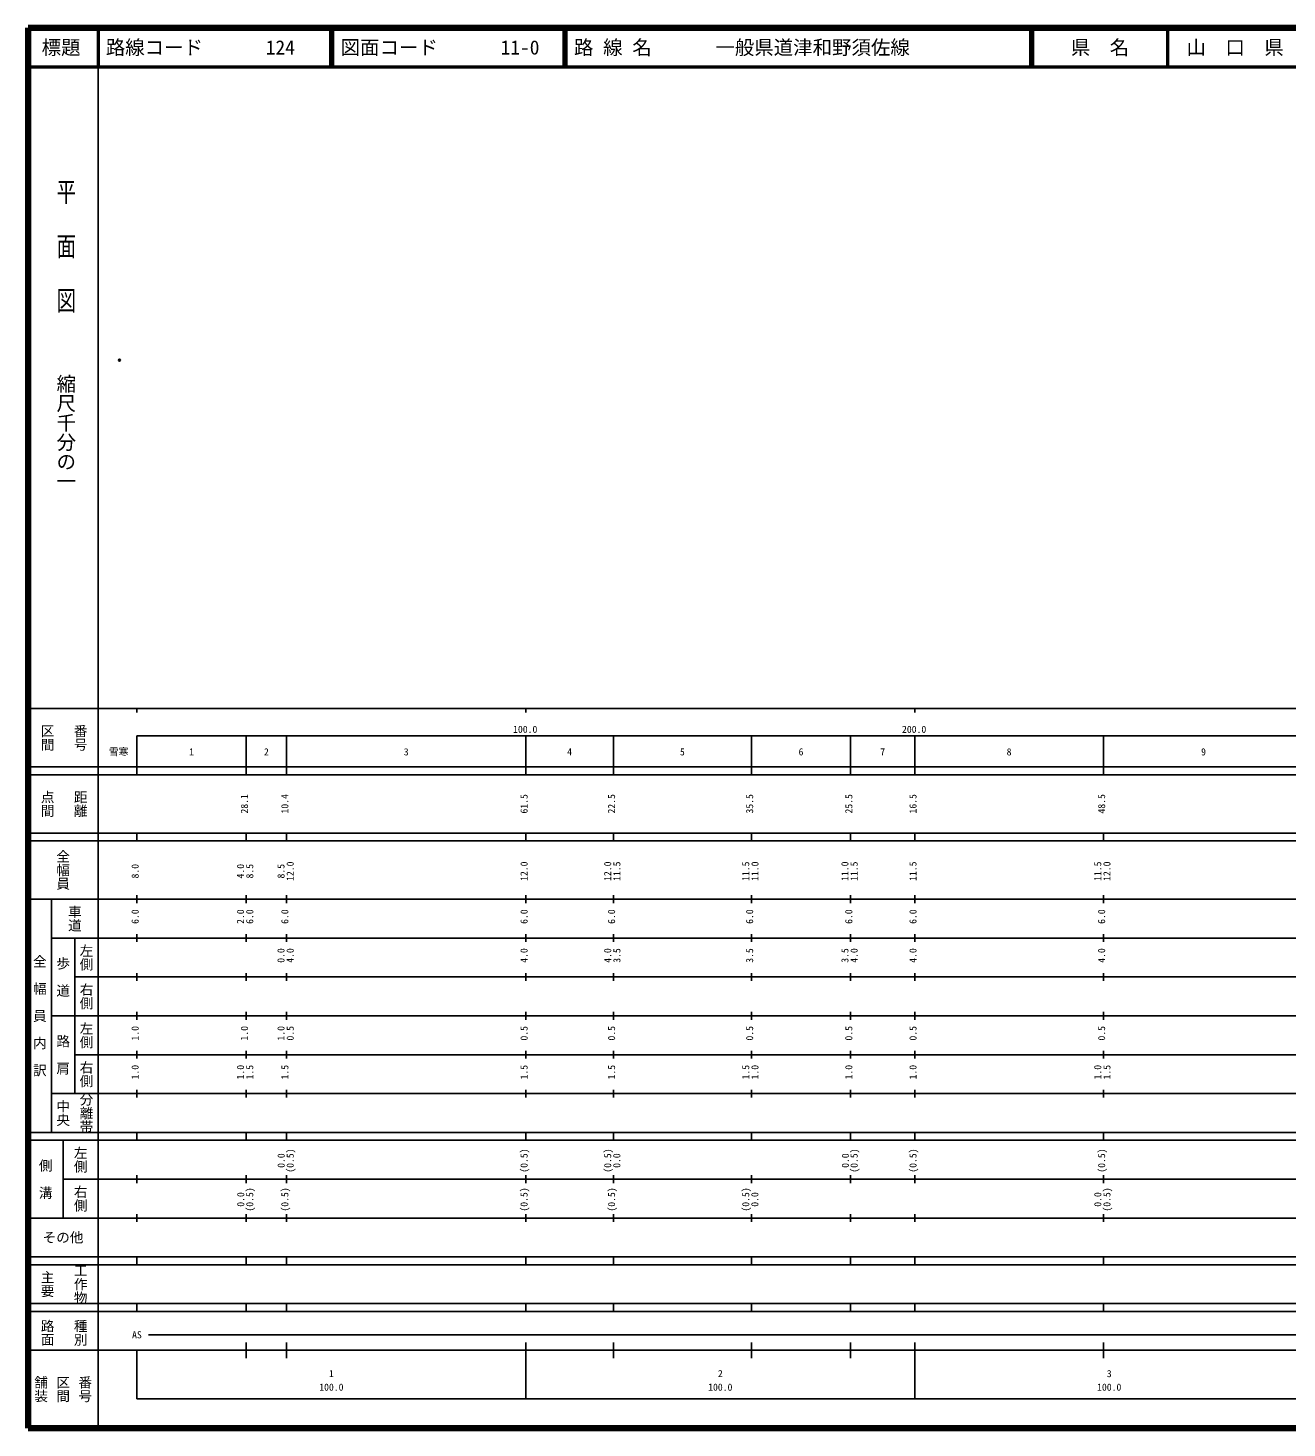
# Model space of a CAD drawing. Units: millimetres on the paper. Extents: x 40 to 680, y 20 to 380.
# Drawn here: x 40 to 363.7, y 20 to 380 of the extents above; entities that cross this region are included whole.
import ezdxf
from ezdxf.enums import TextEntityAlignment as Align

# ---------------------------------------------------------------- set-up
doc = ezdxf.new("R2010")
doc.units = ezdxf.units.MM
doc.header["$PDMODE"] = 32
doc.header["$PDSIZE"] = 0.5
doc.layers.add('M-OTRS', color=6, linetype='Continuous')
doc.layers.add('M-TTL-TXT', color=7, linetype='Continuous')
for name, color, linetype, lineweight in [('M-TTL', 2, 'Continuous', 140), ('M-TTL-BAND', 7, 'Continuous', 25), ('M-TTL-LINE', 7, 'Continuous', 50)]:
    doc.layers.add(name, color=color, linetype=linetype, lineweight=lineweight)
doc.styles.add('@ＭＳ ゴシック', font='')
doc.styles.add('ＭＳ ゴシック', font='')
doc.styles.get('@ＭＳ ゴシック').set_extended_font_data('@MS Gothic')
doc.styles.get('ＭＳ ゴシック').set_extended_font_data('MS Gothic')

msp = doc.modelspace()

# ---------------------------------------------------------------- linework, layer by layer
at = {"layer": 'M-OTRS'}
msp.add_point((63.514, 294.614), dxfattribs=at)
at = {"layer": 'M-TTL'}
for p, q in [((40, 380), (40, 20)), ((680, 380), (40, 380)), ((40, 20), (680, 20))]:
    msp.add_line(p, q, dxfattribs=at)
at = {"layer": 'M-TTL-BAND'}
for p, q in [((58, 370), (58, 20)), ((40, 205), (579, 205)), ((68, 205), (68, 204)), ((168, 205), (168, 204)), ((268, 205), (268, 204)), ((68, 198), (579, 198)), ((68, 198), (68, 188)), ((96.1, 188), (96.1, 198)), ((106.5, 188), (106.5, 198)), ((168, 188), (168, 198)), ((190.5, 188), (190.5, 198)), ((226, 188), (226, 198)), ((251.5, 188), (251.5, 198)), ((268, 188), (268, 198)), ((316.5, 188), (316.5, 198)), ((40, 190), (579, 190)), ((40, 188), (579, 188)), ((40, 173), (579, 173)), ((68, 171), (68, 173)), ((96.1, 171), (96.1, 173)), ((106.5, 171), (106.5, 173)), ((168, 171), (168, 173)), ((190.5, 171), (190.5, 173)), ((226, 171), (226, 173)), ((251.5, 171), (251.5, 173)), ((268, 171), (268, 173)), ((316.5, 171), (316.5, 173)), ((40, 171), (579, 171)), ((40, 156), (579, 156)), ((46, 96), (46, 156)), ((68, 155), (68, 157)), ((96.1, 155), (96.1, 157)), ((106.5, 155), (106.5, 157)), ((168, 155), (168, 157)), ((190.5, 155), (190.5, 157)), ((226, 155), (226, 157)), ((251.5, 155), (251.5, 157)), ((268, 155), (268, 157)), ((316.5, 155), (316.5, 157)), ((46, 146), (579, 146)), ((52, 146), (52, 106)), ((68, 145), (68, 147)), ((96.1, 145), (96.1, 147)), ((106.5, 145), (106.5, 147)), ((168, 145), (168, 147)), ((190.5, 145), (190.5, 147)), ((226, 145), (226, 147)), ((251.5, 145), (251.5, 147)), ((268, 145), (268, 147)), ((316.5, 145), (316.5, 147)), ((68, 135), (68, 137)), ((96.1, 135), (96.1, 137)), ((106.5, 135), (106.5, 137)), ((168, 135), (168, 137)), ((190.5, 135), (190.5, 137)), ((226, 135), (226, 137)), ((251.5, 135), (251.5, 137)), ((268, 135), (268, 137)), ((316.5, 135), (316.5, 137)), ((52, 136), (579, 136)), ((46, 126), (579, 126)), ((68, 125), (68, 127)), ((96.1, 125), (96.1, 127)), ((106.5, 125), (106.5, 127)), ((168, 125), (168, 127)), ((190.5, 125), (190.5, 127)), ((226, 125), (226, 127)), ((251.5, 125), (251.5, 127)), ((268, 125), (268, 127)), ((316.5, 125), (316.5, 127)), ((52, 116), (579, 116)), ((68, 115), (68, 117)), ((96.1, 115), (96.1, 117)), ((106.5, 115), (106.5, 117)), ((168, 115), (168, 117)), ((190.5, 115), (190.5, 117)), ((226, 115), (226, 117)), ((251.5, 115), (251.5, 117)), ((268, 115), (268, 117)), ((316.5, 115), (316.5, 117)), ((46, 106), (579, 106)), ((68, 105), (68, 107)), ((96.1, 105), (96.1, 107)), ((106.5, 105), (106.5, 107)), ((168, 105), (168, 107)), ((190.5, 105), (190.5, 107)), ((226, 105), (226, 107)), ((251.5, 105), (251.5, 107)), ((268, 105), (268, 107)), ((316.5, 105), (316.5, 107)), ((40, 96), (579, 96)), ((40, 94), (579, 94)), ((49, 94), (49, 74)), ((68, 94), (68, 96)), ((96.1, 94), (96.1, 96)), ((106.5, 94), (106.5, 96)), ((168, 94), (168, 96)), ((190.5, 94), (190.5, 96)), ((226, 94), (226, 96)), ((251.5, 94), (251.5, 96)), ((268, 94), (268, 96)), ((316.5, 94), (316.5, 96)), ((49, 84), (579, 84)), ((68, 83), (68, 85)), ((96.1, 83), (96.1, 85)), ((106.5, 83), (106.5, 85)), ((168, 83), (168, 85)), ((190.5, 83), (190.5, 85)), ((226, 83), (226, 85)), ((251.5, 83), (251.5, 85)), ((268, 83), (268, 85)), ((316.5, 83), (316.5, 85)), ((40, 74), (579, 74)), ((68, 73), (68, 75)), ((96.1, 73), (96.1, 75)), ((106.5, 73), (106.5, 75)), ((168, 73), (168, 75)), ((190.5, 73), (190.5, 75)), ((226, 73), (226, 75)), ((251.5, 73), (251.5, 75)), ((268, 73), (268, 75)), ((316.5, 73), (316.5, 75)), ((40, 64), (579, 64)), ((40, 62), (579, 62)), ((68, 62), (68, 64)), ((96.1, 62), (96.1, 64)), ((106.5, 62), (106.5, 64)), ((168, 62), (168, 64)), ((190.5, 62), (190.5, 64)), ((226, 62), (226, 64)), ((251.5, 62), (251.5, 64)), ((268, 62), (268, 64)), ((316.5, 62), (316.5, 64)), ((40, 52), (579, 52)), ((68, 50), (68, 52)), ((96.1, 50), (96.1, 52)), ((106.5, 50), (106.5, 52)), ((168, 50), (168, 52)), ((190.5, 50), (190.5, 52)), ((226, 50), (226, 52)), ((251.5, 50), (251.5, 52)), ((268, 50), (268, 52)), ((316.5, 50), (316.5, 52)), ((40, 50), (579, 50)), ((71, 44), (565, 44)), ((40, 40), (579, 40)), ((68, 40), (68, 27.5)), ((96.1, 38), (96.1, 42)), ((106.5, 38), (106.5, 42)), ((168, 27.5), (168, 42)), ((190.5, 38), (190.5, 42)), ((226, 38), (226, 42)), ((251.5, 38), (251.5, 42)), ((268, 27.5), (268, 42)), ((316.5, 38), (316.5, 42)), ((68, 27.5), (579, 27.5))]:
    msp.add_line(p, q, dxfattribs=at)
at = {"layer": 'M-TTL-LINE'}
for p, q in [((58, 380), (58, 370)), ((117.75, 380), (117.75, 370)), ((118.25, 380), (118.25, 370)), ((177.75, 380), (177.75, 370)), ((178.25, 380), (178.25, 370)), ((297.75, 380), (297.75, 370)), ((298.25, 380), (298.25, 370)), ((333, 380), (333, 370)), ((40, 370), (680, 370))]:
    msp.add_line(p, q, dxfattribs=at)

# ---------------------------------------------------------------- texts
at = {"layer": 'M-TTL-BAND', "style": '@ＭＳ ゴシック', "width": 1.4}
msp.add_text('平  面  図', height=3.666, rotation=270, dxfattribs=at).set_placement((49.777, 306.475), align=Align.MIDDLE_RIGHT)
at = {"layer": 'M-TTL-BAND', "style": '@ＭＳ ゴシック'}
msp.add_text('縮尺千分の一', height=3.666, rotation=270, dxfattribs=at).set_placement((49.777, 261.03), align=Align.MIDDLE_RIGHT)
for s, p in [('区間', (45, 197.5)), ('番号', (53.5, 197.5)), ('点間', (45, 180.5)), ('距離', (53.5, 180.5)), ('全幅員', (49, 163.5)), ('車道', (52, 151)), ('左側', (55, 141)), ('全\u3000幅\u3000員\u3000内\u3000訳', (43, 126)), ('歩\u3000道', (49, 136)), ('右側', (55, 131)), ('左側', (55, 121)), ('路\u3000肩', (49, 116)), ('右側', (55, 111)), ('分離帯', (55, 101)), ('中央', (49, 101)), ('左側', (53.5, 89)), ('側\u3000溝', (44.5, 84)), ('右側', (53.5, 79)), ('工作物', (53.5, 57)), ('主要', (45, 57)), ('路面', (45, 44.5)), ('種別', (53.5, 44.5)), ('舗装', (43.333, 30)), ('区間', (49, 30)), ('番号', (54.667, 30))]:
    msp.add_text(s, height=2.566, rotation=270, dxfattribs=at).set_placement(p, align=Align.MIDDLE_CENTER)
at = {"layer": 'M-TTL-BAND', "style": 'ＭＳ ゴシック'}
for s, p in [('100.0', (167.844, 198.195)), ('200.0', (267.844, 198.195)), ('雪寒', (63.313, 192.405)), ('1', (82.05, 192.405)), ('2', (101.3, 192.405)), ('3', (137.25, 192.405)), ('4', (179.25, 192.405)), ('5', (208.25, 192.405)), ('6', (238.75, 192.405)), ('7', (259.75, 192.405)), ('8', (292.25, 192.405)), ('9', (342.25, 192.405)), ('AS', (68, 42.5)), ('1', (118, 32.523)), ('2', (218, 32.523)), ('3', (318, 32.523)), ('100.0', (118, 29.033)), ('100.0', (218, 29.033)), ('100.0', (318, 29.033))]:
    msp.add_text(s, height=1.833, dxfattribs=at).set_placement(p, align=Align.BOTTOM_CENTER)
for s, p in [('28.1', (97.1, 180.5)), ('10.4', (107.5, 180.5)), ('61.5', (169, 180.5)), ('22.5', (191.5, 180.5)), ('35.5', (227, 180.5)), ('25.5', (252.5, 180.5)), ('16.5', (269, 180.5)), ('48.5', (317.5, 180.5)), ('8.0', (69, 163.174)), ('4.0', (96.1, 163.174)), ('8.5', (98.47, 163.174)), ('8.5', (106.5, 163.174)), ('12.0', (108.87, 163.174)), ('12.0', (169, 163.174)), ('12.0', (190.5, 163.174)), ('11.5', (192.87, 163.174)), ('11.5', (226, 163.174)), ('11.0', (228.37, 163.174)), ('11.0', (251.5, 163.174)), ('11.5', (253.87, 163.174)), ('11.5', (269, 163.174)), ('11.5', (316.5, 163.174)), ('12.0', (318.87, 163.174)), ('6.0', (69, 151.5)), ('2.0', (96.1, 151.5)), ('6.0', (98.47, 151.5)), ('6.0', (107.5, 151.5)), ('6.0', (169, 151.5)), ('6.0', (191.5, 151.5)), ('6.0', (227, 151.5)), ('6.0', (252.5, 151.5)), ('6.0', (269, 151.5)), ('6.0', (317.5, 151.5)), ('0.0', (106.5, 141.5)), ('4.0', (108.87, 141.5)), ('4.0', (169, 141.5)), ('4.0', (190.5, 141.5)), ('3.5', (192.87, 141.5)), ('3.5', (227, 141.5)), ('3.5', (251.5, 141.5)), ('4.0', (253.87, 141.5)), ('4.0', (269, 141.5)), ('4.0', (317.5, 141.5)), ('1.0', (69, 121.5)), ('1.0', (97.1, 121.5)), ('1.0', (106.5, 121.5)), ('0.5', (108.87, 121.5)), ('0.5', (169, 121.5)), ('0.5', (191.5, 121.5)), ('0.5', (227, 121.5)), ('0.5', (252.5, 121.5)), ('0.5', (269, 121.5)), ('0.5', (317.5, 121.5)), ('1.0', (69, 111.5)), ('1.0', (96.1, 111.5)), ('1.5', (98.47, 111.5)), ('1.5', (107.5, 111.5)), ('1.5', (169, 111.5)), ('1.5', (191.5, 111.5)), ('1.5', (226, 111.5)), ('1.0', (228.37, 111.5)), ('1.0', (252.5, 111.5)), ('1.0', (269, 111.5)), ('1.0', (316.5, 111.5)), ('1.5', (318.87, 111.5)), ('0.0', (106.549, 88.764)), ('(0.5)', (108.87, 88.764)), ('(0.5)', (169, 88.764)), ('(0.5)', (190.5, 88.764)), ('0.0', (192.838, 88.764)), ('0.0', (251.608, 88.764)), ('(0.5)', (253.87, 88.764)), ('(0.5)', (269, 88.764)), ('(0.5)', (317.5, 88.764)), ('0.0', (96.149, 78.764)), ('(0.5)', (98.47, 78.764)), ('(0.5)', (107.5, 78.764)), ('(0.5)', (169, 78.764)), ('(0.5)', (191.5, 78.764)), ('(0.5)', (226, 78.764)), ('0.0', (228.338, 78.764)), ('0.0', (316.515, 78.764)), ('(0.5)', (318.87, 78.764))]:
    msp.add_text(s, height=1.833, rotation=90, dxfattribs=at).set_placement(p, align=Align.BOTTOM_CENTER)
msp.add_text('その他', height=2.566, dxfattribs=at).set_placement((49, 69), align=Align.MIDDLE_CENTER)
at = {"layer": 'M-TTL-TXT', "style": 'ＭＳ ゴシック'}
for s, p in [('標題', (48.5, 375)), ('県\u3000名', (315.625, 375)), ('山\u3000口\u3000県', (350.375, 375))]:
    msp.add_text(s, height=3.666, dxfattribs=at).set_placement(p, align=Align.MIDDLE_CENTER)
for s, p in [('路線コード', (60, 375)), ('124', (101.142, 375)), ('図面コード', (120.38, 375)), ('11-0', (161.521, 375)), ('路 線 名', (180.38, 375)), ('一般県道津和野須佐線', (216.734, 375))]:
    msp.add_text(s, height=3.666, dxfattribs=at).set_placement(p, align=Align.MIDDLE_LEFT)

doc.saveas('drawing.dxf')
